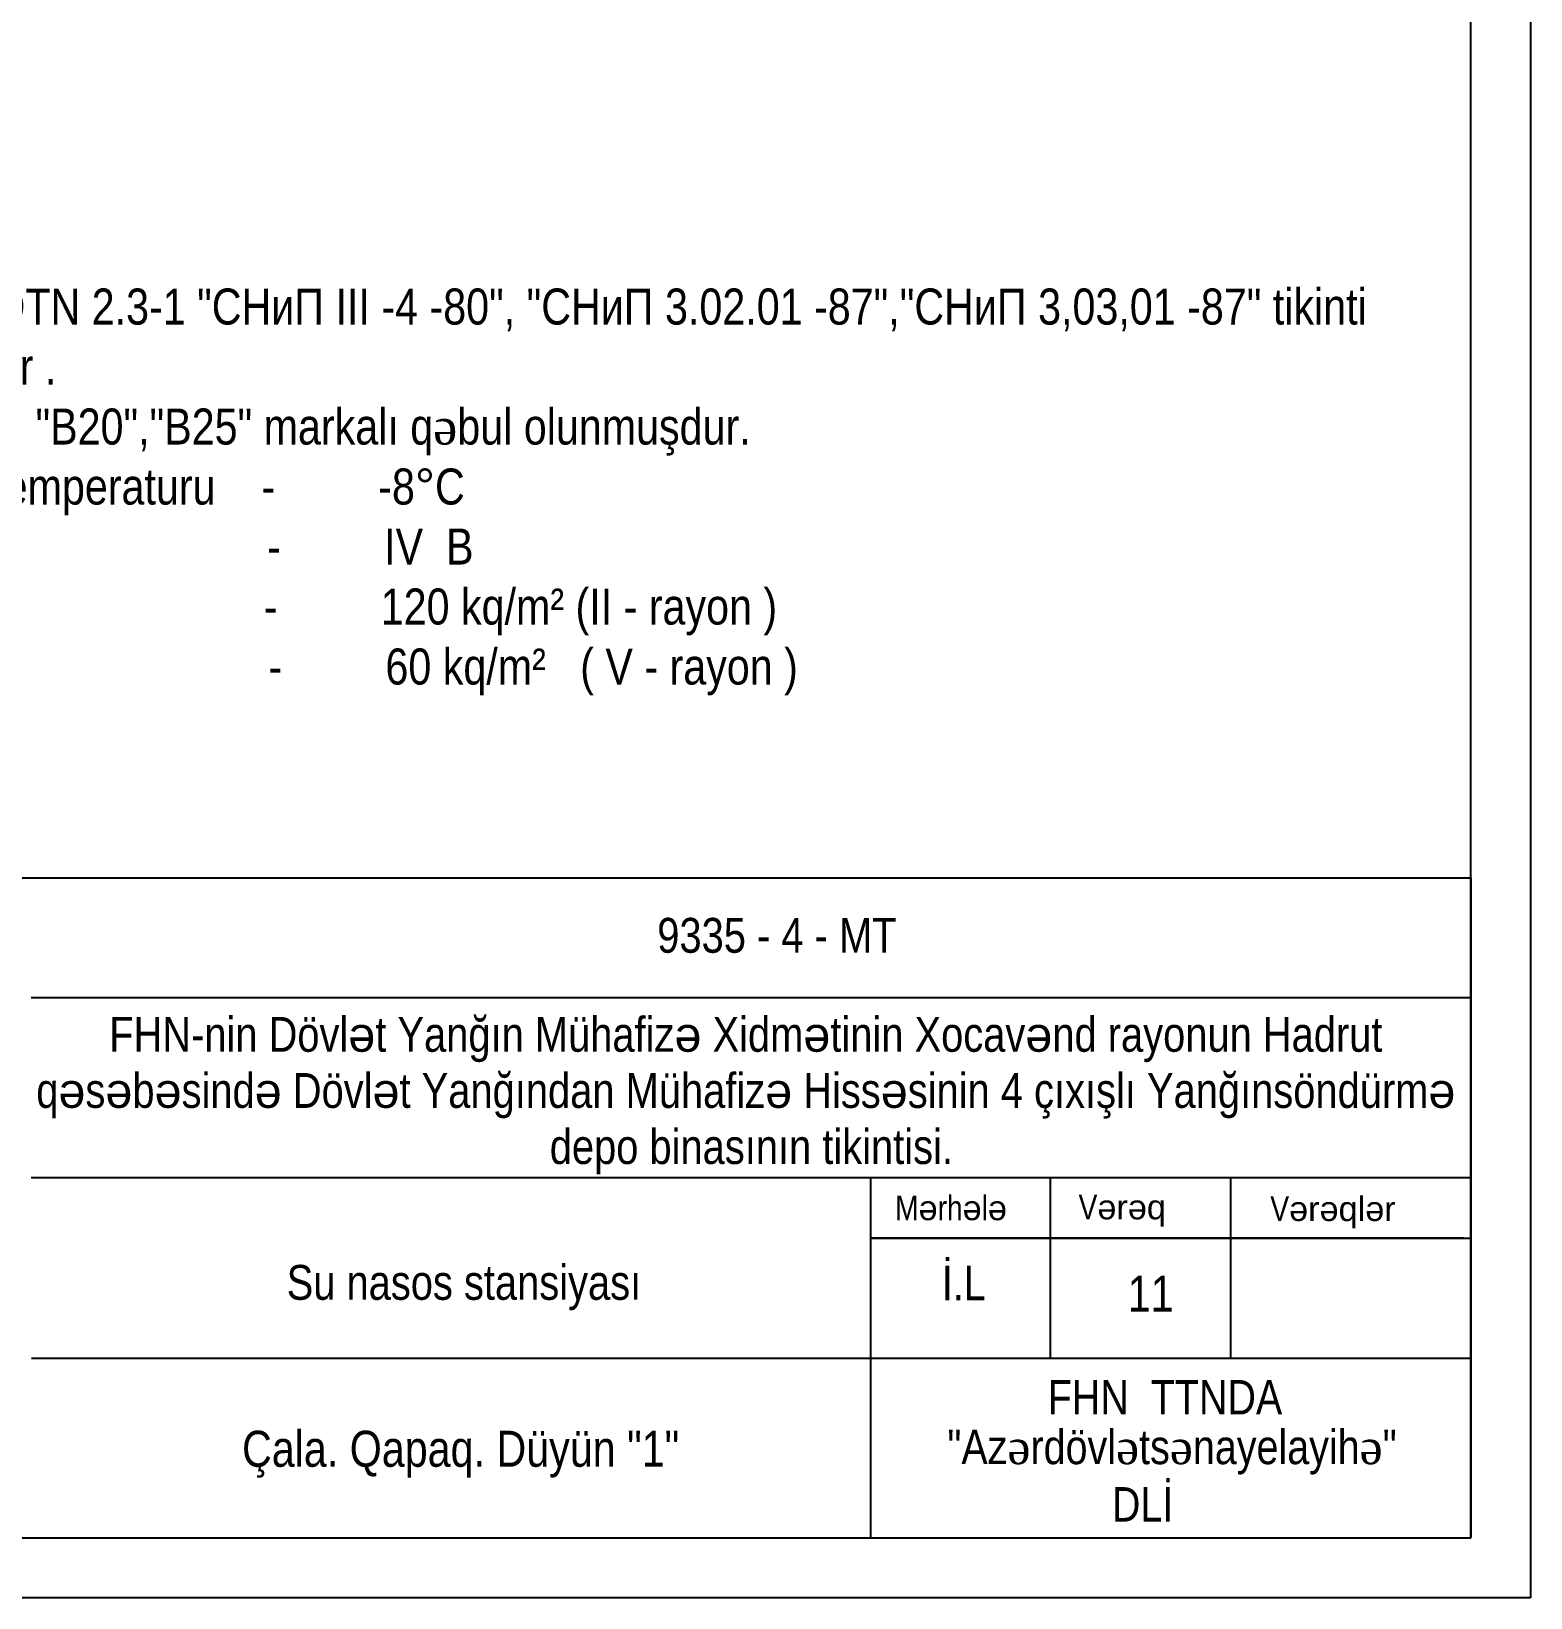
# Model space of a CAD drawing. Header units: millimetres. Extents: x 1321639 to 1366864, y -922319 to -736703.
# Drawn here: x 1354366 to 1366864, y -922319 to -909263 of the extents above; entities that cross this region are included whole.
import ezdxf

# ---------------------------------------------------------------- set-up
doc = ezdxf.new("R2010")
doc.units = ezdxf.units.MM
doc.layers.add('0_Ном._пера__7', color=7, linetype='Continuous', lineweight=60)
doc.layers.add('перегородка_Ном._пера__1', color=7, linetype='Continuous', lineweight=15)
doc.styles.add('style6', font='ARIALN.TTF', dxfattribs={"height": 300})

# ---------------------------------------------------------------- blocks, each defined once
blk = doc.blocks.new('dfvdvbvrtb')
at = {"lineweight": 25}
for p, q in [((1523117, -118590), (1523117, -146990)), ((1523117, -146990), (1482917, -146990))]:
    blk.add_line(p, q, dxfattribs=at)
at = {"lineweight": 25, "ltscale": 15}
for p, q in [((1522617, -146490), (1522617, -119090)), ((1504117, -140991), (1522617, -140991)), ((1522617, -140991), (1522617, -146490)), ((1510617, -141988), (1522618, -141988)), ((1510617, -143488), (1522616, -143488)), ((1517617, -146490), (1517617, -143483)), ((1519112, -143494), (1519112, -144994)), ((1520616, -143490), (1520616, -144989)), ((1522557, -143992), (1517617, -143992)), ((1517617, -143992), (1522617, -143992)), ((1510622, -144993), (1522611, -144993)), ((1484917, -146490), (1522617, -146490))]:
    blk.add_line(p, q, dxfattribs=at)
at = {"lineweight": 5, "ltscale": 15}
blk.add_line((1522617, -140991), (1522617, -140991), dxfattribs=at)
at = {"lineweight": 25, "attachment_point": 1, "style": 'style6'}
for s, insert, char_height, width in [('M{\\fArial|b0|i0|c0|p34;ə}rh{\\fArial|b0|i0|c0|p34;ə}l{\\fArial|b0|i0|c0|p34;ə}', (1517820, -143639), 204.44, 6178.53), ('V{\\fArial|b0|i0|c0|p34;ə\\fArial|b0|i0|c238|p34;r\\fArial|b0|i0|c0|p34;ə\\fArial|b0|i0|c238|p34;q}', (1519349, -143632), 204.44, 6178.53), ('V{\\fArial|b0|i0|c0|p34;ə\\fArial|b0|i0|c238|p34;r\\fArial|b0|i0|c0|p34;ə\\fArial|b0|i0|c238|p34;ql\\fArial|b0|i0|c0|p34;ə\\fArial|b0|i0|c238|p34;r}', (1520947, -143646), 204.444, 6178.53), ('{\\fArial Narrow|b0|i0|c238|p34;İ}.L{\\fArial Narrow|b0|i0|c186|p34;      }', (1518209, -144224), 287.12, 10102.07)]:
    blk.add_mtext(s, dxfattribs=dict(at, insert=insert, char_height=char_height, width=width))
at = {"insert": (1512748, -144217), "char_height": 290, "attachment_point": 1, "style": 'style6'}
blk.add_mtext_dynamic_manual_height_columns('{\\fArial Narrow|b0|i0|c238|p34;S}u {\\fArial Narrow|b0|i0|c238|p34;nasos stansiyası}', width=9292.34, gutter_width=0.957, heights=[0], dxfattribs=at)
at = {"ltscale": 15, "insert": (1518726, -145176), "char_height": 287.12, "attachment_point": 1, "style": 'style6'}
blk.add_mtext('  {\\fArial Narrow|b0|i0|c238|p34;  FHN  TTNDA}', dxfattribs=at)
at = {"lineweight": 25, "ltscale": 15, "insert": (1518255, -145590), "char_height": 287.122, "width": 8667.52, "attachment_point": 1, "style": 'style6'}
blk.add_mtext('"Az{\\fTimes New Roman|b0|i0|c238|p18;ə}rdövl{\\fTimes New Roman|b0|i0|c238|p18;ə}ts{\\fTimes New Roman|b0|i0|c238|p18;ə}nayelayih{\\fTimes New Roman|b0|i0|c238|p18;ə}"\\P               DL{\\fArial Narrow|b0|i0|c238|p34;İ}', dxfattribs=at)
at = {"layer": '0_Ном._пера__7', "linetype": 'Continuous', "insert": (1516575, -142806), "char_height": 290, "width": 13566.31, "attachment_point": 5, "line_spacing_factor": 0.967685, "style": 'style6'}
blk.add_mtext('{\\fArial Narrow|b0|i0|c238|p34;FHN-nin Dövl\\fArial|b0|i0|c238|p38;ə\\fArial Narrow|b0|i0|c238|p34;t Yanğın Mühafiz\\fArial|b0|i0|c238|p38;ə\\fArial Narrow|b0|i0|c238|p34; Xidm\\fArial|b0|i0|c238|p38;ə\\fArial Narrow|b0|i0|c238|p34;tinin} {\\fArial Narrow|b0|i0|c238|p34;Xocav\\fArial|b0|i0|c238|p38;ə\\fArial Narrow|b0|i0|c238|p34;nd rayonun Hadrut\\Pq\\fArial|b0|i0|c238|p38;ə\\fArial Narrow|b0|i0|c238|p34;s\\fArial|b0|i0|c238|p38;ə\\fArial Narrow|b0|i0|c238|p34;b\\fArial|b0|i0|c238|p38;ə\\fArial Narrow|b0|i0|c238|p34;sind\\fArial|b0|i0|c238|p38;ə\\fArial Narrow|b0|i0|c238|p34; Dövl\\fArial|b0|i0|c238|p38;ə\\fArial Narrow|b0|i0|c238|p34;t Yanğından Mühafiz\\fArial|b0|i0|c238|p38;ə\\fArial Narrow|b0|i0|c238|p34; Hiss\\fArial|b0|i0|c238|p38;ə\\fArial Narrow|b0|i0|c238|p34;sinin 4 çıxışlı Yanğınsöndürm\\fArial|b0|i0|c238|p38;ə\\fArial Narrow|b0|i0|c238|p34;\\P depo binasının} {\\fArial Narrow|b0|i0|c238|p34;tikintisi}.', dxfattribs=at)
at = {"layer": 'перегородка_Ном._пера__1', "linetype": 'Continuous', "insert": (1515837, -141324), "char_height": 290, "attachment_point": 1, "style": 'style6'}
blk.add_mtext('{\\fArial Narrow|b0|i0|c238|p34;9335} -{\\fArial Narrow|b0|i0|c238|p34; 4 }- {\\fArial Narrow|b0|i0|c238|p34;MT}', dxfattribs=at)

msp = doc.modelspace()

# ---------------------------------------------------------------- block references
msp.add_blockref('dfvdvbvrtb', (-156253.108, -775329.39))

# ---------------------------------------------------------------- texts
at = {"color": 7, "ltscale": 15, "insert": (1347992.051, -910907.081), "char_height": 300, "width": 18244.84952, "attachment_point": 1, "style": 'style6'}
msp.add_mtext('{\\fArial Narrow|b0|i0|c238|p34;\\C256; \\P1.İ\\fArial Narrow|b0|i0|c204|p34;stehsalat \\fArial Narrow|b0|i0|c238|p34;iş\\fArial Narrow|b0|i0|c204|p34;l\\fTimes New Roman|b0|i0|c204|p18;ə\\fArial Narrow|b0|i0|c204|p34;r\\fArial Narrow|b0|i0|c238|p34;i\\fArial Narrow|b0|i0|c204|p34; yer\\fArial Narrow|b0|i0|c238|p34;i\\fArial Narrow|b0|i0|c204|p34;n\\fTimes New Roman|b0|i0|c204|p18;ə\\fArial Narrow|b0|i0|c204|p34; yet\\fArial Narrow|b0|i0|c238|p34;i\\fArial Narrow|b0|i0|c204|p34;r\\fArial Narrow|b0|i0|c238|p34;i\\fArial Narrow|b0|i0|c204|p34;l\\fTimes New Roman|b0|i0|c204|p18;ə\\fArial Narrow|b0|i0|c204|p34;rk\\fTimes New Roman|b0|i0|c204|p18;ə\\fArial Narrow|b0|i0|c204|p34;n :\\fArial Narrow|b0|i0|c238|p34; \\fArial Narrow|b0|i0|c204|p34;AzDTN 2.3-1 "СНиП III -4 -80",\\fArial Narrow|b0|i0|c238|p34; \\fArial Narrow|b0|i0|c204|p34;"СНиП 3.02.01 -87","СНиП 3,03,01 -87" t\\fArial Narrow|b0|i0|c238|p34;i\\fArial Narrow|b0|i0|c204|p34;k\\fArial Narrow|b0|i0|c238|p34;i\\fArial Narrow|b0|i0|c204|p34;nt\\fArial Narrow|b0|i0|c238|p34;i\\fArial Narrow|b0|i0|c204|p34; \\fArial Narrow|b0|i0|c238|p34; \\fArial Narrow|b0|i0|c204|p34;normalar\\fArial Narrow|b0|i0|c238|p34;ı\\fArial Narrow|b0|i0|c204|p34;n\\fArial Narrow|b0|i0|c238|p34;ı\\fArial Narrow|b0|i0|c204|p34;n t\\fTimes New Roman|b0|i0|c204|p18;ə\\fArial Narrow|b0|i0|c204|p34;l\\fTimes New Roman|b0|i0|c204|p18;ə\\fArial Narrow|b0|i0|c204|p34;bl\\fTimes New Roman|b0|i0|c204|p18;ə\\fArial Narrow|b0|i0|c238|p34;ri\\fArial Narrow|b0|i0|c204|p34;n\\fTimes New Roman|b0|i0|c204|p18;ə\\fArial Narrow|b0|i0|c204|p34; r\\fArial Narrow|b0|i0|c238|p34;i\\fArial Narrow|b0|i0|c204|p34;ay\\fTimes New Roman|b0|i0|c204|p18;ə\\fArial Narrow|b0|i0|c204|p34;t olunmal\\fArial Narrow|b0|i0|c238|p34;ı\\fArial Narrow|b0|i0|c204|p34;d\\fArial Narrow|b0|i0|c238|p34;ı\\fArial Narrow|b0|i0|c204|p34;r . \\fArial Narrow|b0|i0|c238|p34;\\C7;\\P2.Armaturlar A240 v\\fTimes New Roman|b0|i0|c238|p18;ə\\fArial Narrow|b0|i0|c238|p34; A500C sinifli, beton "B20","B25" markalı q\\fTimes New Roman|b0|i0|c238|p18;ə\\fArial Narrow|b0|i0|c238|p34;bul olunmuşdur.\\P \\C256;                           Havanın xarici hesabi temperaturu    -         -8°C\\P                            İqlim ş\\fTimes New Roman|b0|i0|c204|p18;ə\\fArial Narrow|b0|i0|c238|p34;raiti rayonu                             -         \\fArial Narrow|b0|i0|c204|p34;I\\fArial Narrow|b0|i0|c238|p34;V \\fArial Narrow|b0|i0|c204|p34; \\fArial Narrow|b0|i0|c238|p34;B \\P                            Qar örtüyü\\fArial Narrow|b0|i0|c204|p34;                                          \\fArial Narrow|b0|i0|c238|p34;-\\fArial Narrow|b0|i0|c204|p34;    \\C2;   \\fArial Narrow|b0|i0|c238|p34;  \\C7;12\\C0;0\\fArial Narrow|b0|i0|c204|p34; kq/\\fArial Narrow|b0|i0|c238|p34;m\\fArial Narrow|b0|i0|c204|p34;²\\fArial Narrow|b0|i0|c238|p34;\\C256; \\fArial Narrow|b0|i0|c204|p34;(II -\\fArial Narrow|b0|i0|c238|p34; \\fArial Narrow|b0|i0|c204|p34;rayon )\\fArial Narrow|b0|i0|c238|p34;\\P                            Kül\\fTimes New Roman|b0|i0|c204|p18;ə\\fArial Narrow|b0|i0|c238|p34;k t\\fTimes New Roman|b0|i0|c204|p18;ə\\fArial Narrow|b0|i0|c238|p34;zyiqi                                       -\\C2;         \\C0;60 kq/m\\fArial Narrow|b0|i0|c204|p34;²\\C2;   \\C0;( \\fArial Narrow|b0|i0|c238|p34;V\\fArial Narrow|b0|i0|c204|p34; -\\fArial Narrow|b0|i0|c238|p34; rayon )}', dxfattribs=at)
at = {"insert": (1363505.476, -919634.585), "char_height": 300, "attachment_point": 1, "style": 'style6'}
msp.add_mtext_dynamic_manual_height_columns('{\\fArial Narrow|b0|i0|c238|p34;1}1', width=743.87098, gutter_width=12.5, heights=[0], dxfattribs=at)
at = {"ltscale": 100, "insert": (1356122.67, -920928.015), "char_height": 300, "width": 7710.28106, "attachment_point": 1, "style": 'style6'}
msp.add_mtext('{\\fArial Narrow|b0|i0|c238|p34;Çala.} {\\fArial Narrow|b0|i0|c238|p34;Qapaq.} {\\fArial Narrow|b0|i0|c238|p34;Düyün "1"}', dxfattribs=at)

doc.saveas('drawing.dxf')
